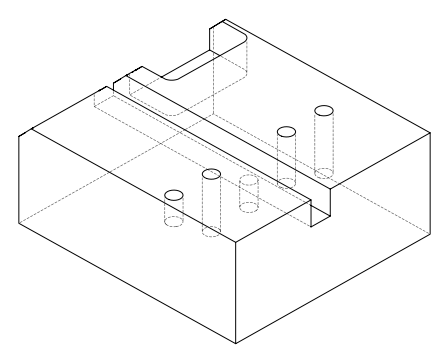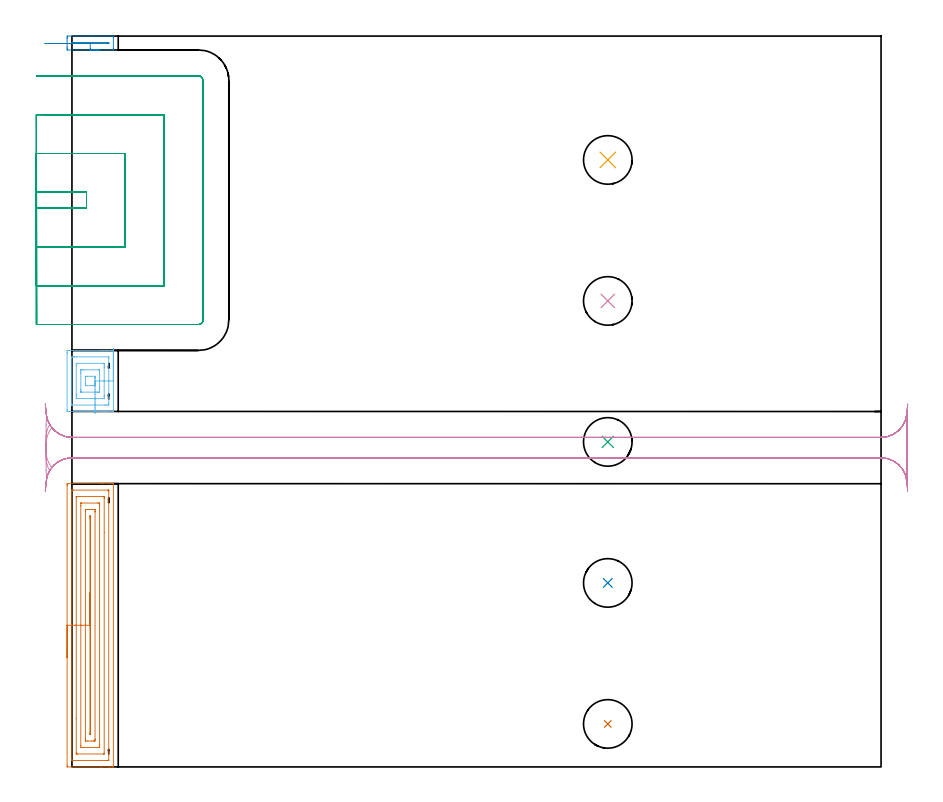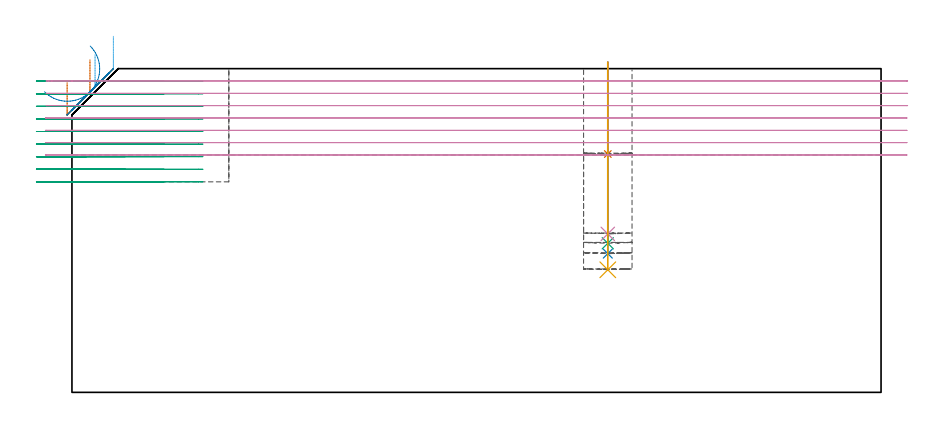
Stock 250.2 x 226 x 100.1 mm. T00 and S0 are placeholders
(PLAN: 10 operations, 2 tool changes, 27.6 min)
(1 INDEXABLE_INSERT_DRILL_BLIND_HOLE_FROM_SOLID | STEP1POCKET | NXT0302_001 | 0.12 min | 4630 mm3)
(2 INDEXABLE_INSERT_DRILL_BLIND_HOLE_FROM_SOLID_1 | STEP1POCKET_1 | NXT0302_001 | 0.24 min | 10067 mm3)
(3 INDEXABLE_INSERT_DRILL_BLIND_HOLE_FROM_SOLID_2 | STEP1POCKET_2 | NXT0302_001 | 0.12 min | 9502 mm3)
(4 INDEXABLE_INSERT_DRILL_BLIND_HOLE_FROM_SOLID_3 | STEP1POCKET_3 | NXT0302_001 | 0.21 min | 8990 mm3)
(5 INDEXABLE_INSERT_DRILL_BLIND_HOLE_FROM_SOLID_4 | STEP1POCKET_4 | NXT0302_001 | 0.26 min | 10949 mm3)
(6 AREA_MILL | FG_CHAMFER_SURFACE | UGT0205_001 | 1.08 min | 3382 mm3)
(7 AREA_MILL_1 | FG_CHAMFER_SURFACE_1 | UGT0205_001 | 4.38 min | 9682 mm3)
(8 AREA_MILL_2 | FG_CHAMFER_SURFACE_2 | UGT0205_001 | 0.46 min | 1164 mm3)
(9 MILL_SLOT | SLOT_PARTIAL_RECTANGULAR | NXT0201_012 | Follow Part, ap 4, ae 75% | 12.63 min | 154942 mm3)
(10 MILL_RECTANGULAR_SLOT | SLOT_RECTANGULAR | NXT0201_012 | Follow Part, ap 4, ae 75% | 8.11 min | 142820 mm3)
(TOOL NXT0302_001 | Index. Insert Drill 15mm [880-D1500L20-05] | D15 PA176 FL75 Z2)
(TOOL UGT0205_001 | Chamfer Mill 20 x 3 x 45 deg. | D20 FL50 Z2)
(TOOL NXT0201_012 | ENDMILL 16mm [2P460-1600-NA 1630] | D16 FL38 Z6)
(OP 1 INDEXABLE_INSERT_DRILL_BLIND_HOLE_FROM_SOLID)
G17 G21 G94 G90
T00 M6
G54
G17 G0 G90 X165.7 Y13.3 S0 M3
G43 Z110.1 H1
G94 G81 G98 Z73.7 F250. R102.1
G80
M5
M2
(OP 2 INDEXABLE_INSERT_DRILL_BLIND_HOLE_FROM_SOLID_1)
G17 G21 G94 G90
T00 M6
G54
G17 G0 G90 X165.7 Y56.9 S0 M3
G43 Z110.1 H1
G94 G81 G98 Z42.9 F250. R102.1
G80
M5
M2
(OP 3 INDEXABLE_INSERT_DRILL_BLIND_HOLE_FROM_SOLID_2)
G17 G21 G94 G90
T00 M6
G54
G17 G0 G90 X165.7 Y100.5 S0 M3
G43 Z110.1 H1
G94 G81 G98 Z46.1 F250. R75.4
G80
M5
M2
(OP 4 INDEXABLE_INSERT_DRILL_BLIND_HOLE_FROM_SOLID_3)
G17 G21 G94 G90
T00 M6
G54
G17 G0 G90 X165.7 Y144.1 S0 M3
G43 Z110.1 H1
G94 G81 G98 Z49. F250. R102.1
G80
M5
M2
(OP 5 INDEXABLE_INSERT_DRILL_BLIND_HOLE_FROM_SOLID_4)
G17 G21 G94 G90
T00 M6
G54
G17 G0 G90 X165.7 Y187.7 S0 M3
G43 Z110.1 H1
G94 G81 G98 Z37.9 F250. R102.1
G80
M5
M2
(OP 6 AREA_MILL)
G17 G21 G94 G90
T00 M6
G54
G17 G0 G90 X12.8 Y129.35 S1061 M3
G43 Z110.1 H0
G94 G1 Y129.312 Z109.228 F250.
Y129.198 Z108.364
Y129.009 Z107.512
Y128.747 Z106.68
Y128.413 Z105.874
Y128.01 Z105.1
Y127.542 Z104.364
Y127.01 Z103.672
Y126.421 Z103.029
Y125.778 Z102.44
Y125.086 Z101.908
Y124.35 Z101.44
Y123.576 Z101.037
Y122.77 Z100.703
Y121.938 Z100.441
Y121.086 Z100.252
Y120.222 Z100.138
Y119.35 Z100.1
Y110.014
X12.797 Y109.909 Z100.089
X12.784 Y109.907 Z100.076
X12.539 Y109.9 Z99.837
X10.976 Z98.275
X10.52 Z97.817
X10.293 Z97.59
X9.635 Z96.932
X9.407 Z96.705
X8.749 Z96.043
X-1.217 Z86.08
X-1.322 Y109.902 Z85.975
X-1.491 Y109.91 Z85.805
X-1.499 Y110.079 Z85.799
X-1.5 Y110.459 Z85.8
Y127.863
X-1.499 Y128.241 Z85.801
X-1.494 Y128.745 Z85.803
X-1.491 Y128.792 Z85.805
X-0.991 Y128.8 Z86.305
X8.749 Z96.043
X9.407 Z96.705
X9.635 Z96.932
X10.293 Z97.59
X10.52 Z97.817
X10.976 Z98.275
X11.836 Z99.135
X12.291 Z99.59
X12.539 Z99.838
X12.784 Y128.793 Z100.076
X12.797 Y128.791 Z100.089
X12.8 Y128.686 Z100.1
Y119.35
X11.386 Z98.686
X11.385 Y112.237 Z98.685
X11.381 Y112.02 Z98.681
X11.379 Y111.921 Z98.679
X11.192 Y111.91 Z98.492
X10.854 Y111.902 Z98.154
X10.52 Y111.901 Z97.82
X9.971 Y111.9 Z97.271
X0.032 Y111.901 Z87.332
X-0.034 Y111.903 Z87.266
X-0.061 Y111.906 Z87.239
X-0.077 Y111.909 Z87.223
X-0.079 Y111.923 Z87.221
X-0.082 Y112.02 Z87.218
X-0.086 Y112.217 Z87.214
Y112.237
X-0.085 Y126.463 Z87.215
X-0.081 Y126.68 Z87.219
X-0.079 Y126.779 Z87.221
X0.109 Y126.79 Z87.409
X0.446 Y126.798 Z87.746
X0.78 Y126.799 Z88.08
X1.33 Y126.8 Z88.63
X11.268 Y126.799 Z98.568
X11.334 Y126.797 Z98.634
X11.361 Y126.794 Z98.661
X11.377 Y126.791 Z98.677
X11.379 Y126.777 Z98.679
X11.382 Y126.68 Z98.682
X11.386 Y126.483 Z98.686
Y126.463
Y119.35
X9.972 Z97.272
Y114.904
X9.971 Y114.567 Z97.271
X9.969 Y114.015 Z97.269
X9.967 Y113.932 Z97.267
X9.965 Y113.918 Z97.265
X9.94 Y113.91 Z97.24
X9.864 Y113.905 Z97.164
X9.749 Y113.901 Z97.049
X1.78 Y113.9 Z89.08
X1.665 Y113.902 Z88.965
X1.55 Y113.905 Z88.85
X1.335 Y113.912 Z88.635
X1.334 Y114.015 Z88.634
X1.33 Y114.352 Z88.63
X1.329 Y114.904 Z88.629
X1.328 Y115.242 Z88.628
X1.329 Y124.133 Z88.629
X1.331 Y124.685 Z88.631
X1.333 Y124.768 Z88.633
X1.335 Y124.782 Z88.635
X1.36 Y124.79 Z88.66
X1.436 Y124.795 Z88.736
X1.551 Y124.799 Z88.851
X9.52 Y124.8 Z96.82
X9.635 Y124.798 Z96.935
X9.75 Y124.795 Z97.05
X9.965 Y124.787 Z97.265
X9.967 Y124.685 Z97.267
X9.97 Y124.348 Z97.27
X9.971 Y123.796 Z97.271
X9.972 Y123.458 Z97.272
Y119.35
X8.557 Z95.857
Y117.572
Y116.876
X8.556 Y116.683 Z95.856
X8.551 Y115.993 Z95.851
X8.54 Y115.91 Z95.84
X8.448 Y115.907 Z95.748
X8.254 Y115.903 Z95.554
X7.864 Y115.9 Z95.164
X7.758 Z95.058
X3.005 Y115.901 Z90.305
X2.842 Y115.904 Z90.142
X2.762 Y115.909 Z90.062
X2.749 Y115.911 Z90.049
X2.747 Y115.922 Z90.047
X2.745 Y115.952 Z90.045
X2.743 Y116.49 Z90.043
Y116.683
Y121.824
X2.744 Y122.017 Z90.044
X2.749 Y122.707 Z90.049
X2.76 Y122.79 Z90.06
X2.852 Y122.793 Z90.152
X3.046 Y122.797 Z90.346
X3.436 Y122.8 Z90.736
X3.542 Z90.842
X8.295 Y122.799 Z95.595
X8.458 Y122.796 Z95.758
X8.538 Y122.791 Z95.838
X8.551 Y122.789 Z95.851
X8.553 Y122.778 Z95.853
X8.555 Y122.748 Z95.855
X8.557 Y122.21 Z95.857
Y122.017
Y119.35
X7.143 Z94.443
Y118.295
X7.142 Y118.13 Z94.442
X7.14 Y118.02 Z94.44
X7.136 Y117.933 Z94.436
X7.13 Y117.909 Z94.43
X7.117 Y117.907 Z94.417
X6.978 Y117.903 Z94.278
X6.651 Y117.9 Z93.951
X4.322 Y117.901 Z91.622
X4.242 Y117.902 Z91.542
X4.193 Y117.906 Z91.493
X4.171 Y117.909 Z91.471
X4.164 Y117.965 Z91.464
X4.159 Y118.295 Z91.459
X4.157 Y118.461 Z91.457
X4.158 Y120.57 Z91.458
X4.16 Y120.68 Z91.46
X4.164 Y120.767 Z91.464
X4.17 Y120.791 Z91.47
X4.183 Y120.793 Z91.483
X4.322 Y120.797 Z91.622
X4.649 Y120.8 Z91.949
X6.978 Y120.799 Z94.278
X7.058 Y120.798 Z94.358
X7.107 Y120.794 Z94.407
X7.129 Y120.791 Z94.429
X7.136 Y120.734 Z94.436
X7.141 Y120.405 Z94.441
X7.143 Y120.239 Z94.443
Y120.074
Y119.35
Y118.478 Z94.481
Y117.614 Z94.595
Y116.762 Z94.784
Y115.93 Z95.046
Y115.124 Z95.38
Y114.35 Z95.783
Y113.614 Z96.252
Y112.922 Z96.783
Y112.279 Z97.372
Y111.69 Z98.015
Y111.158 Z98.707
Y110.69 Z99.443
Y110.287 Z100.217
Y109.953 Z101.023
Y109.691 Z101.855
Y109.502 Z102.707
Y109.388 Z103.572
Y109.35 Z104.443
G0 Z110.1
M5
M2
(OP 7 AREA_MILL_1)
G17 G21 G94 G90
T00 M6
G54
G17 G0 G90 X-1.5 Y33.8 S1061 M3
G43 Z110.1 H0
Z95.8
G94 G1 Y33.838 Z94.928 F250.
Y33.952 Z94.064
Y34.141 Z93.212
Y34.403 Z92.38
Y34.737 Z91.574
Y35.14 Z90.8
Y35.608 Z90.064
Y36.14 Z89.372
Y36.729 Z88.729
Y37.372 Z88.14
Y38.064 Z87.609
Y38.8 Z87.14
Y39.574 Z86.737
Y40.38 Z86.403
Y41.212 Z86.141
Y42.064 Z85.952
Y42.928 Z85.838
Y43.8 Z85.8
Y87.015
X-1.496 Y87.398 Z85.802
X-1.491 Y87.59 Z85.806
X-1.295 Y87.6 Z86.002
X8.749 Z96.044
X9.357 Z96.654
X9.635 Z96.932
X11.406 Z98.701
X11.962 Z99.261
X12.481 Z99.78
X12.78 Y87.593 Z100.071
X12.797 Y87.591 Z100.088
X12.8 Y87.46 Z100.1
Y0.14
X12.797 Y0.009 Z100.088
X12.78 Y0.007 Z100.071
X12.481 Y0. Z99.78
X11.962 Z99.261
X11.406 Z98.701
X9.357 Z96.654
X8.749 Z96.044
X-1.296 Y0.001 Z86.001
X-1.492 Y0.01 Z85.805
X-1.499 Y0.205 Z85.799
X-1.5 Y0.585 Z85.8
Y43.8
X-0.086 Z87.214
X-0.085 Y85.45 Z87.215
X-0.084 Y85.559 Z87.216
X-0.082 Y85.584 Z87.218
X-0.08 Y85.59 Z87.22
X-0.055 Y85.593 Z87.245
X0.049 Y85.597 Z87.349
X0.415 Y85.6 Z87.715
X11.041 Y85.599 Z98.341
X11.261 Y85.596 Z98.561
X11.346 Y85.593 Z98.646
X11.377 Y85.59 Z98.677
X11.38 Y85.551 Z98.68
X11.383 Y85.452 Z98.683
X11.386 Y85.253 Z98.686
Y85.233
X11.385 Y2.15 Z98.685
X11.384 Y2.041 Z98.684
X11.382 Y2.016 Z98.682
X11.38 Y2.01 Z98.68
X11.355 Y2.007 Z98.655
X11.251 Y2.003 Z98.551
X10.885 Y2. Z98.185
X0.259 Y2.001 Z87.559
X0.039 Y2.004 Z87.339
X-0.046 Y2.007 Z87.254
X-0.077 Y2.01 Z87.223
X-0.08 Y2.049 Z87.22
X-0.083 Y2.148 Z87.217
X-0.086 Y2.347 Z87.214
Y2.367
Y43.8
X1.328 Z88.628
X1.329 Y83.45 Z88.629
X1.33 Y83.535 Z88.63
X1.332 Y83.576 Z88.632
X1.334 Y83.589 Z88.634
X1.368 Y83.592 Z88.668
X1.517 Y83.599 Z88.817
X9.635 Y83.6 Z96.935
X9.783 Y83.598 Z97.083
X9.882 Y83.595 Z97.182
X9.957 Y83.59 Z97.257
X9.965 Y83.561 Z97.265
X9.967 Y83.45 Z97.267
X9.971 Y83.113 Z97.271
X9.972 Y72.531 Z97.272
X9.971 Y4.15 Z97.271
X9.97 Y4.065 Z97.27
X9.968 Y4.024 Z97.268
X9.966 Y4.011 Z97.266
X9.931 Y4.008 Z97.231
X9.782 Y4.001 Z97.082
X1.665 Y4. Z88.965
X1.517 Y4.002 Z88.817
X1.418 Y4.005 Z88.718
X1.343 Y4.01 Z88.643
X1.335 Y4.039 Z88.635
X1.333 Y4.15 Z88.633
X1.329 Y4.487 Z88.629
X1.328 Y14.984 Z88.628
Y43.8
X2.743 Z90.043
Y80.777
X2.746 Y81.471 Z90.046
X2.75 Y81.573 Z90.05
X2.752 Y81.59 Z90.052
X2.773 Y81.593 Z90.073
X2.823 Y81.596 Z90.123
X3.027 Y81.599 Z90.327
X7.932 Y81.6 Z95.232
X8.295 Y81.594 Z95.595
X8.477 Y81.59 Z95.777
X8.551 Y81.58 Z95.851
X8.552 Y81.522 Z95.852
X8.556 Y80.972 Z95.856
X8.557 Y6.823 Z95.857
X8.554 Y6.129 Z95.854
X8.55 Y6.027 Z95.85
X8.548 Y6.01 Z95.848
X8.527 Y6.007 Z95.827
X8.477 Y6.004 Z95.777
X8.273 Y6.001 Z95.573
X3.368 Y6. Z90.668
X3.005 Y6.006 Z90.305
X2.823 Y6.01 Z90.123
X2.749 Y6.02 Z90.049
X2.748 Y6.078 Z90.048
X2.744 Y6.629 Z90.044
X2.743 Y43.8 Z90.043
X4.157 Z91.457
X4.158 Y78.995 Z91.458
X4.159 Y79.159 Z91.459
X4.164 Y79.326 Z91.464
X4.178 Y79.59 Z91.478
X4.322 Y79.594 Z91.622
X4.607 Y79.599 Z91.907
X5.207 Y79.6 Z92.507
X6.377 Z93.677
X6.978 Y79.598 Z94.278
X7.064 Y79.595 Z94.364
X7.115 Y79.59 Z94.415
X7.136 Y79.58 Z94.436
X7.138 Y79.493 Z94.438
X7.142 Y79.161 Z94.442
X7.143 Y78.995 Z94.443
Y78.83
X7.142 Y8.605 Z94.442
X7.141 Y8.441 Z94.441
X7.136 Y8.274 Z94.436
X7.122 Y8.01 Z94.422
X6.978 Y8.006 Z94.278
X6.693 Y8.001 Z93.993
X6.093 Y8. Z93.393
X4.923 Z92.223
X4.322 Y8.002 Z91.622
X4.236 Y8.005 Z91.536
X4.185 Y8.01 Z91.485
X4.164 Y8.02 Z91.464
X4.162 Y8.107 Z91.462
X4.158 Y8.439 Z91.458
X4.157 Y8.605 Z91.457
Y8.77
Y43.8
X5.571 Z92.871
Y76.847
X5.572 Y77.213 Z92.872
X5.574 Y77.372 Z92.874
X5.578 Y77.566 Z92.878
X5.586 Y77.59 Z92.886
X5.617 Y77.593 Z92.917
X5.712 Y77.597 Z93.012
X5.72 Y77.59 Z93.02
X5.724 Y77.585 Z93.024
X5.727 Y77.213 Z93.027
X5.729 Y76.847 Z93.029
Y76.688
X5.728 Y10.119 Z93.028
X5.727 Y10.055 Z93.027
X5.725 Y10.024 Z93.025
X5.724 Y10.016 Z93.024
X5.657 Y10.008 Z92.957
X5.588 Y10.003 Z92.888
X5.58 Y10.01 Z92.88
X5.576 Y10.015 Z92.876
X5.572 Y10.387 Z92.872
X5.571 Y10.545 Z92.871
Y43.8
Y44.672 Z92.909
Y45.536 Z93.023
Y46.388 Z93.212
Y47.22 Z93.474
Y48.026 Z93.808
Y48.8 Z94.211
Y49.536 Z94.68
Y50.228 Z95.211
Y50.871 Z95.8
Y51.46 Z96.443
Y51.992 Z97.135
Y52.46 Z97.871
Y52.863 Z98.645
Y53.197 Z99.451
Y53.459 Z100.283
Y53.648 Z101.135
Y53.762 Z102.
Y53.8 Z102.871
G0 Z110.1
M5
M2
(OP 8 AREA_MILL_2)
G17 G21 G94 G90
T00 M6
G54
G17 G0 G90 X5.65 Y221.7 S1061 M3
G43 Z110.1 H0
Z107.086
G94 G1 X6.239 Z106.443 F250.
X6.77 Z105.751
X7.239 Z105.015
X7.642 Z104.242
X7.976 Z103.436
X8.238 Z102.604
X8.427 Z101.752
X8.541 Z100.887
X8.579 Z100.015
X8.541 Z99.144
X8.427 Z98.279
X8.238 Z97.427
X7.976 Z96.595
X7.642 Z95.789
X7.239 Z95.015
X6.77 Z94.28
X6.239 Z93.587
X5.65 Z92.944
X-1.389 Y221.701 Z85.905
X-1.49 Y221.705 Z85.805
X-1.497 Y222.095 Z85.803
X-1.5 Y222.599 Z85.8
Y225.231
X-1.498 Y225.605 Z85.802
X-1.49 Y225.994 Z85.805
X-1.389 Y225.999 Z85.906
X6.093 Y226. Z93.386
X6.89 Z94.19
X12.741 Y225.999 Z100.04
X12.793 Y225.991 Z100.093
X12.8 Y225.605 Z100.1
Y222.095
X12.793 Y221.709 Z100.093
X12.741 Y221.7 Z100.04
X6.89 Z94.19
X6.093 Z93.386
X5.65 Z92.944
X5.648 Y222.095 Z92.948
X5.65 Y223.7 Z92.95
X-0.036 Y223.701 Z87.264
X-0.061 Y223.707 Z87.239
X-0.079 Y223.713 Z87.221
X-0.081 Y223.747 Z87.219
X-0.085 Y223.83 Z87.215
X-0.086 Y223.85 Z87.214
X-0.084 Y223.957 Z87.216
X-0.082 Y223.982 Z87.218
X-0.081 Y223.988 Z87.219
X-0.027 Y223.992 Z87.273
X0.174 Y223.997 Z87.474
X0.477 Y224. Z87.777
X0.628 Z87.928
X11.336 Y223.999 Z98.636
X11.361 Y223.993 Z98.661
X11.379 Y223.987 Z98.679
X11.381 Y223.953 Z98.681
X11.385 Y223.87 Z98.685
X11.386 Y223.85 Z98.686
X11.384 Y223.743 Z98.684
X11.382 Y223.718 Z98.682
X11.381 Y223.712 Z98.681
X11.328 Y223.708 Z98.628
X11.126 Y223.703 Z98.426
X10.823 Y223.7 Z98.123
X10.672 Z97.972
X5.65 Z92.95
X5.007 Z92.361
X4.315 Z91.83
X3.579 Z91.361
X2.805 Z90.958
X1.999 Z90.624
X1.167 Z90.362
X0.315 Z90.173
X-0.549 Z90.059
X-1.421 Z90.021
X-2.293 Z90.059
X-3.158 Z90.173
X-4.009 Z90.362
X-4.841 Z90.624
X-5.647 Z90.958
X-6.421 Z91.361
X-7.157 Z91.83
X-7.849 Z92.361
X-8.492 Z92.95
G0 Z110.1
M5
M2
(OP 9 MILL_SLOT)
G17 G21 G94 G90
T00 M6
G54
G17 G0 G90 X-11. Y172.778 S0 M3
G43 Z110.1 H1
Z96.211
G94 G1 X-8. Y172.799 F250.
X-7.745 Y172.8 F500.
X4.5
Y177.7
X-7.746
X-8. Y177.701
X-11. Y177.722 F250.
Y160.767
X-8. Y160.799
G2 X-7.745 Y160.8 R24. F500.
G1 X16.5
Y189.7
X-7.746
G2 X-8. Y189.701 R24.
G1 X-11. Y189.733 F250.
X-10.999 Y148.734
X-8. Y148.797
G2 X-7.745 Y148.8 R12. F500.
G1 X28.5
Y201.7
X-7.746
G2 X-8. Y201.703 R12.
G1 X-10.999 Y201.766 F250.
X-10.745 Y136.8
X-7.745
X39.1 F500.
G3 X40.5 Y138.2 R1.4
G1 Y212.3
G3 X39.1 Y213.7 R1.4
G1 X-7.746
X-10.746 F250.
G0 X-11. Y172.8 Z92.322
G1 X-8.
X4.5 F500.
Y177.7
X-8.
X-11. F250.
Y160.8
X-8.
X16.5 F500.
Y189.7
X-8.
X-11. F250.
Y148.8
X-8.
X28.5 F500.
Y201.7
X-8.
X-11. F250.
Y136.8
X-8.
X39.1 F500.
G3 X40.5 Y138.2 R1.4
G1 Y212.3
G3 X39.1 Y213.7 R1.4
G1 X-8.
X-11. F250.
G0 Y172.8 Z88.433
G1 X-8.
X4.5 F500.
Y177.7
X-8.
X-11. F250.
Y160.8
X-8.
X16.5 F500.
Y189.7
X-8.
X-11. F250.
Y148.8
X-8.
X28.5 F500.
Y201.7
X-8.
X-11. F250.
Y136.8
X-8.
X39.1 F500.
G3 X40.5 Y138.2 R1.4
G1 Y212.3
G3 X39.1 Y213.7 R1.4
G1 X-8.
X-11. F250.
G0 Y172.8 Z84.544
G1 X-8.
X4.5 F500.
Y177.7
X-8.
X-11. F250.
Y160.8
X-8.
X16.5 F500.
Y189.7
X-8.
X-11. F250.
Y148.8
X-8.
X28.5 F500.
Y201.7
X-8.
X-11. F250.
Y136.8
X-8.
X39.1 F500.
G3 X40.5 Y138.2 R1.4
G1 Y212.3
G3 X39.1 Y213.7 R1.4
G1 X-8.
X-11. F250.
G0 Y172.8 Z80.656
G1 X-8.
X4.5 F500.
Y177.7
X-8.
X-11. F250.
Y160.8
X-8.
X16.5 F500.
Y189.7
X-8.
X-11. F250.
Y148.8
X-8.
X28.5 F500.
Y201.7
X-8.
X-11. F250.
Y136.8
X-8.
X39.1 F500.
G3 X40.5 Y138.2 R1.4
G1 Y212.3
G3 X39.1 Y213.7 R1.4
G1 X-8.
X-11. F250.
G0 Y172.8 Z76.767
G1 X-8.
X4.5 F500.
Y177.7
X-8.
X-11. F250.
Y160.8
X-8.
X16.5 F500.
Y189.7
X-8.
X-11. F250.
Y148.8
X-8.
X28.5 F500.
Y201.7
X-8.
X-11. F250.
Y136.8
X-8.
X39.1 F500.
G3 X40.5 Y138.2 R1.4
G1 Y212.3
G3 X39.1 Y213.7 R1.4
G1 X-8.
X-11. F250.
G0 Y172.8 Z72.878
G1 X-8.
X4.5 F500.
Y177.7
X-8.
X-11. F250.
Y160.8
X-8.
X16.5 F500.
Y189.7
X-8.
X-11. F250.
Y148.8
X-8.
X28.5 F500.
Y201.7
X-8.
X-11. F250.
Y136.8
X-8.
X39.1 F500.
G3 X40.5 Y138.2 R1.4
G1 Y212.3
G3 X39.1 Y213.7 R1.4
G1 X-8.
X-11. F250.
G0 Y172.8 Z68.989
G1 X-8.
X4.5 F500.
Y177.7
X-8.
X-11. F250.
Y160.8
X-8.
X16.5 F500.
Y189.7
X-8.
X-11. F250.
Y148.8
X-8.
X28.5 F500.
Y201.7
X-8.
X-11. F250.
Y136.8
X-8.
X39.1 F500.
G3 X40.5 Y138.2 R1.4
G1 Y212.3
G3 X39.1 Y213.7 R1.4
G1 X-8.
X-11. F250.
G0 Y172.8 Z65.1
G1 X-8.
X4.5 F500.
Y177.7
X-8.
X-11. F250.
Y160.8
X-8.
X16.5 F500.
Y189.7
X-8.
X-11. F250.
Y148.8
X-8.
X28.5 F500.
Y201.7
X-8.
X-11. F250.
Y136.8
X-8.
X39.1 F500.
G3 X40.5 Y138.2 R1.4
G1 Y212.3
G3 X39.1 Y213.7 R1.4
G1 X-8.
X-11. F250.
G0 Z110.1
M5
M2
(OP 10 MILL_RECTANGULAR_SLOT)
G17 G21 G94 G90
T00 M6
G54
G17 G0 G90 X258.43 Y112.197 S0 M3
G43 Z110.1 H1
Z96.286
G94 G1 X258.17 Y109.208 F250.
G2 X250.2 Y101.9 R8. F500.
G1 X0.
G2 X-6.245 Y104.9 R8.
G3 X-8. Y99.898 R8.
G1 Y97.602
G3 X-7.217 Y94.15 R8.
X-6.245 Y92.601 R8.
G2 X0. Y95.6 R8.
G1 X250.2
G2 X258.17 Y88.292 R8.
G1 X258.43 Y85.303 F250.
G0 Y112.197 Z92.471
G1 X258.17 Y109.208
G2 X250.2 Y101.9 R8. F500.
G1 X0.
G2 X-6.923 Y105.89 R8.
G3 X-8. Y101.881 R8.
G1 Y95.629
G3 X-6.92 Y91.615 R8.
G2 X0. Y95.6 R8.
G1 X250.2
G2 X258.17 Y88.292 R8.
G1 X258.43 Y85.303 F250.
G0 Y112.197 Z88.657
G1 X258.17 Y109.208
G2 X250.2 Y101.9 R8. F500.
G1 X0.
G2 X-7.717 Y107.789 R8.
G1 X-7.746 Y107.797
G3 X-8. Y105.795 R8.
G1 Y91.696
G3 X-7.747 Y89.699 R8.
G1 X-7.718 Y89.707
G2 X0. Y95.6 R8.
G1 X250.2
G2 X258.17 Y88.292 R8.
G1 X258.43 Y85.303 F250.
G0 Z110.1
X-8.23
Z84.843
G1 X-7.97 Y88.292
G2 X0. Y95.6 R8. F500.
G1 X250.2
G2 X258.17 Y88.292 R8.
G1 X258.2
Y109.208
X258.17
G2 X250.2 Y101.9 R8.
G1 X0.
G2 X-7.97 Y109.208 R8.
G1 X-8.23 Y112.197 F250.
G0 Y85.303 Z81.029
G1 X-7.97 Y88.292
G2 X0. Y95.6 R8. F500.
G1 X250.2
G2 X258.17 Y88.292 R8.
G1 X258.2
Y109.208
X258.17
G2 X250.2 Y101.9 R8.
G1 X0.
G2 X-7.97 Y109.208 R8.
G1 X-8.23 Y112.197 F250.
G0 Y85.303 Z77.214
G1 X-7.97 Y88.292
G2 X0. Y95.6 R8. F500.
G1 X250.2
G2 X258.17 Y88.292 R8.
G1 X258.2
Y109.208
X258.17
G2 X250.2 Y101.9 R8.
G1 X0.
G2 X-7.97 Y109.208 R8.
G1 X-8.23 Y112.197 F250.
G0 Y85.303 Z73.4
G1 X-7.97 Y88.292
G2 X0. Y95.6 R8. F500.
G1 X250.2
G2 X258.17 Y88.292 R8.
G1 X258.2
Y109.208
X258.17
G2 X250.2 Y101.9 R8.
G1 X0.
G2 X-7.97 Y109.208 R8.
G1 X-8.23 Y112.197 F250.
G0 Z110.1
M5
M2
